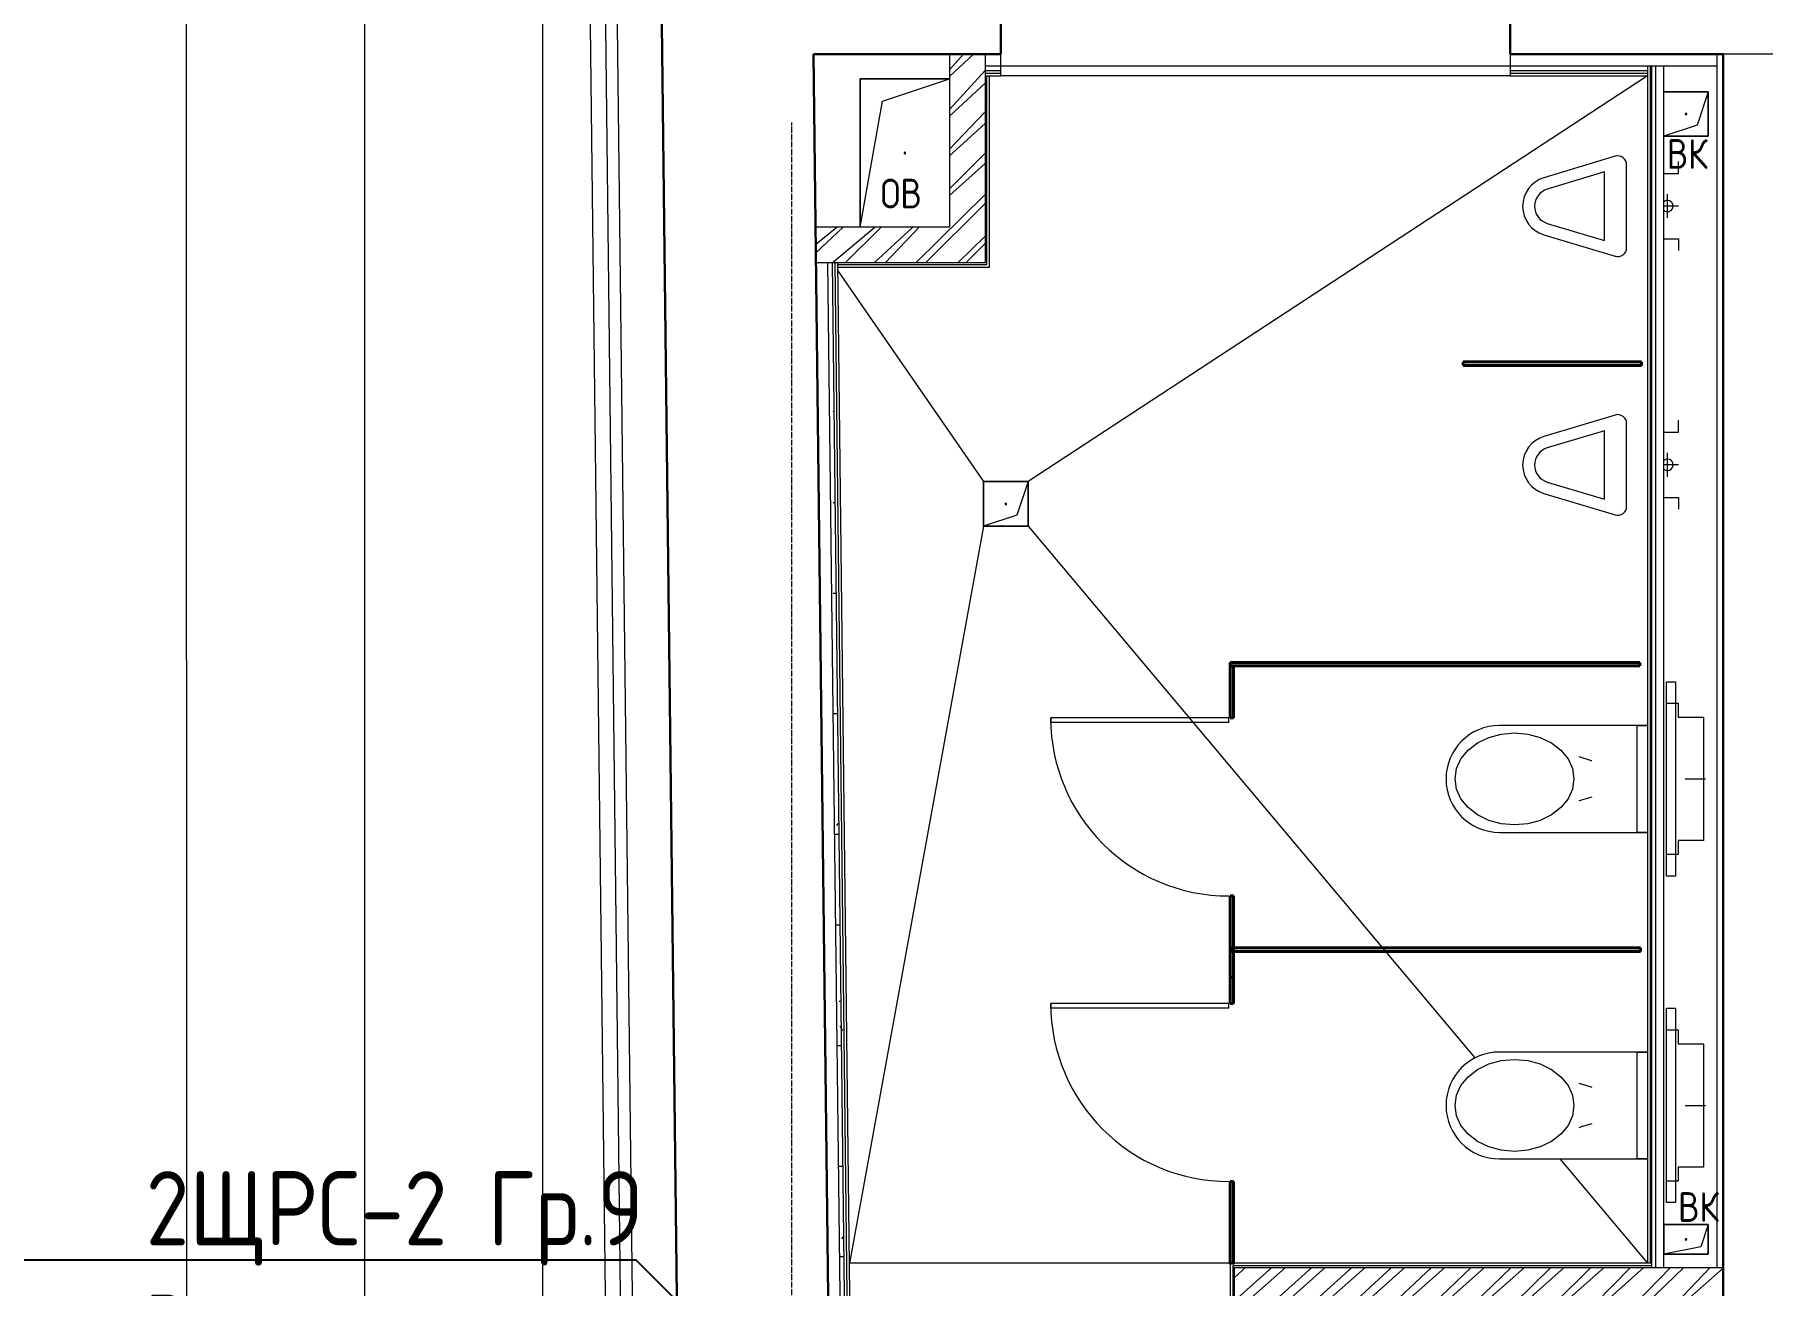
# Model space of a CAD drawing. Header units: millimetres. Extents: x -32 to 417638015, y -35 to 175284279.
# Drawn here: x 416921726 to 416927544, y 175247643 to 175251857 of the extents above; entities that cross this region are included whole.
import ezdxf
from ezdxf import colors
from ezdxf.entities.mleader import LeaderData, LeaderLine
from ezdxf.math import Vec2, Vec3

# ---------------------------------------------------------------- set-up
doc = ezdxf.new("R2010")
doc.units = ezdxf.units.MM
doc.linetypes.add('ADSK_Линия сетки', pattern=[25, 20, -2.5, 0, -2.5])
doc.layers.add('_ЭМ_Надписи', color=7, linetype='Continuous')
for name, color, linetype, lineweight in [('Аннотация', 7, 'Continuous', 18), ('Двери', 7, 'Continuous', 9), ('Двери открывание', 7, 'Continuous', 9), ('Крыша штриховка', 7, 'Continuous', 9), ('Обобщенные модели', 7, 'Continuous', 18), ('Оси', 253, 'Continuous', 9), ('Перекрытие', 7, 'Continuous', 18), ('Сантехника', 7, 'Continuous', 18), ('Стены внутренние', 7, 'Continuous', 18), ('Стены наружные', 7, 'Continuous', 18), ('Стены несущие', 7, 'Continuous', 30), ('Стены отделка', 7, 'Continuous', 30), ('Стены штриховка', 7, 'Continuous', 9), ('ШТРИХОВКА', 252, 'Continuous', 15)]:
    doc.layers.add(name, color=color, linetype=linetype, lineweight=lineweight)
doc.styles.add('GOST Common_5', font='GOST_Common.ttf', dxfattribs={"width": 0.9, "height": 200})
doc.styles.add('ЭОМ', font='isocpeur.ttf', dxfattribs={"width": 0.85, "height": 250})
pattern_1 = [(45, (686.3573730537319, 338.699590410115), (-67.35192090801866, 67.35192090801866), []), (45, (731.2586730537587, 338.699590410115), (-67.35192090801866, 67.35192090801866), [])]
pattern_2 = [(0, (686.3573730537319, 338.699590410115), (406.4, 101.6), [33.528, -271.272, 33.528, -271.272, -1625.6]), (0, (686.3573730537319, 338.699590410115), (406.4, 101.6), [-609.6, 33.528, -576.072, 33.528, -271.272, -711.2]), (0, (686.3573730537319, 338.699590410115), (406.4, 101.6), [-1524, 33.528, -169.672, 33.528, -474.472]), (120, (838.7573730537551, 389.4995904101152), (-291.1881810244989, 301.1527240979959), [33.52799999999997, -271.2719999999998, 33.52799999999997, -271.2719999999998, -1625.599999999999]), (120, (838.7573730537551, 389.4995904101152), (-291.1881810244989, 301.1527240979959), [-609.5999999999996, 33.52799999999997, -576.0719999999995, 33.52799999999997, -271.2719999999998, -711.1999999999996]), (120, (838.7573730537551, 389.4995904101152), (-291.1881810244989, 301.1527240979959), [-1523.999999999999, 33.52799999999997, -169.6719999999999, 33.52799999999997, -474.4719999999998]), (240, (889.5573730537435, 592.699590410115), (-115.2118189755009, -402.7527240979958), [33.528, -271.272, 33.528, -271.272, -1625.6]), (240, (889.5573730537435, 592.699590410115), (-115.2118189755009, -402.7527240979958), [-609.6, 33.528, -576.072, 33.528, -271.272, -711.2]), (240, (889.5573730537435, 592.699590410115), (-115.2118189755009, -402.7527240979958), [-1524, 33.528, -169.672, 33.528, -474.472])]

# ---------------------------------------------------------------- blocks, each defined once
blk = doc.blocks.new('План 2 этажа')
h = blk.add_hatch()
h.set_pattern_fill('ANSI32', color=8, scale=10)
h.set_pattern_definition(pattern_1)
h.paths.add_polyline_path([(39786.35737305379, 20430.01757361861), (39666.35737305379, 20430.01757361861), (39666.35737305379, 19847.02621814116), (39216.09785841958, 19847.02621814116), (39217.51155125053, 19727.02621814117), (39786.35737305379, 19727.02621814117)])
h = blk.add_hatch()
h.set_pattern_fill('ANSI32', color=8, scale=10)
h.set_pattern_definition(pattern_1)
h.paths.add_polyline_path([(42131.35737305385, 16222.28010467155), (42011.35737305379, 16222.28010467156), (42011.35737305379, 13773.87336023607), (42131.35737305385, 13773.87336023607)])
h.paths.add_polyline_path([(42271.35737305379, 16222.28010467155), (42271.35737305379, 16342.28010467157), (40626.35737305344, 16342.28010467157), (40626.35737305344, 16222.28010467162)])
h.paths.add_polyline_path([(40718.07012117148, 13283.69959040956), (40838.07012117153, 13283.69959040955), (40838.07012117153, 13653.87336023602), (42271.35737305379, 13653.87336023602), (42271.35737305379, 13773.87336023607), (40718.07012117148, 13773.87336023607)])
h.paths.add_polyline_path([(40838.07012117153, 13283.69959040955), (40718.07012117148, 13283.69959040955), (40718.07012117148, 12989.35605637158), (40838.07012117153, 12989.35605637157)])
at = {"layer": 'Крыша штриховка'}
h = blk.add_hatch(dxfattribs=at)
h.set_pattern_fill('FP_9', color=8, style=0, pattern_type=2)
h.set_pattern_definition([(270, (842.4123730537249, -16860.62240958988), (600, 3.673940397442059e-14), [])])
h.paths.add_polyline_path([(33323.74141419999, 13727.56721664619), (38561.40118747496, 13727.56721664619), (38561.40118747496, 13870.52345378857), (38536.45710307837, 13870.22959317787), (38450.57776135445, 21210.01757361862), (38450.57776135445, 21260.01757361865), (38561.40118747496, 21260.01757361865), (38561.40118747496, 21280.01757361874), (32084.06945066579, 21280.01757361874), (32132.05771873513, 21244.23041718635), (30695.26032159291, 19317.57779851179), (30795.99259297637, 19317.57779851179), (30775.17312824161, 19257.57779851176), (30650.5154397221, 19257.57779851176), (29869.54052628763, 18211.89248754696), (29870.68898579915, 18210.71753710327), (25704.64487799379, 13743.18219131012), (31635.99602022668, 13727.56721664619), (32964.78362577595, 13727.56721664619)])
h.paths.add_polyline_path([(11561.35737305373, 13740.41590899014), (11561.35737305373, 13740.52121366214), (11526.90253765561, 13740.50661536865)])
h.paths.add_polyline_path([(24101.35259341553, 13747.40304551386), (24081.95149433427, 13775.51460930358), (24089.82529589528, 13775.51460930358), (20054.74841904279, 18104.10539740284), (20056.47840156074, 18105.418891993), (20054.74841904279, 18104.41626330208), (19974.30713672895, 18230.27166646549), (19576.17915188265, 18230.27166646551), (19104.57185560354, 19591.0267576683), (18087.47824895289, 21182.33313963877), (18240.31163832342, 21280.01757361874), (11501.35737305379, 21280.01757361874), (11501.35737305379, 21221.22453347323), (11611.35737305379, 21221.22453347323), (11611.35737305379, 13801.2245334732), (11561.35737305379, 13801.2245334732), (11561.35737305379, 13780.41604760324), (23901.78231951559, 13747.92843756972)])
h.paths.add_polyline_path([(33423.96931647859, 13905.44827715147), (33421.46931647859, 13905.44827715147), (33420.91215508815, 13996.09896663118), (33403.90736204444, 13999.98019967676), (33385.21356566291, 14015.65609071476), (33375.77306504513, 14035.73118272199), (33376.46931647859, 14192.98216862268), (33379.48464731057, 14197.95965622224), (33383.16804628936, 14200.70759348193), (33394.3298871945, 14204.67011636771), (33409.36827938142, 14207.37405657918), (33426.46931647859, 14208.43301834129), (33451.46931647859, 14206.36299698904), (33464.77158981928, 14202.72078343252), (33472.38280845492, 14198.75878977624), (33474.765607793, 14196.98114279278), (33476.46931647859, 14192.98216862228), (33476.46931647859, 14033.81371124303), (33465.56089060195, 14013.16213150732), (33447.17518431653, 13999.5565600233), (33431.46931647859, 13994.83058080769), (33430.7994434975, 13905.44827715147), (33425.17522125307, 13905.44827715147)])
h.paths.add_polyline_path([(16661.35737305379, 13905.44827715147), (16656.35737305379, 13905.44827715147), (16655.80021166336, 13996.09896663129), (16638.79541861964, 13999.98019967687), (16620.10162223811, 14015.65609071486), (16610.66112162033, 14035.73118272208), (16611.35737305379, 14192.98216862257), (16614.37270388578, 14197.95965622235), (16618.05610286456, 14200.70759348203), (16629.21794376971, 14204.67011636782), (16644.25633595663, 14207.3740565793), (16661.35737305379, 14208.43301834139), (16686.35737305379, 14206.36299698914), (16699.65964639449, 14202.72078343262), (16707.27086503012, 14198.75878977635), (16709.6536643682, 14196.98114279288), (16711.35737305379, 14192.98216862278), (16711.35737305379, 14033.8137112431), (16700.44894717715, 14013.16213150743), (16682.06324089185, 13999.55656002341), (16666.35737305379, 13994.8305808078), (16665.6875000727, 13905.44827715147), (16662.65146827931, 13905.44827715147)])
at = {"layer": 'Стены внутренние', "lineweight": 9}
h = blk.add_hatch(dxfattribs=at)
h.set_pattern_fill('FP_6', color=8, style=0, pattern_type=2)
h.set_pattern_definition(pattern_2)
h.paths.add_polyline_path([(41554.5793587059, 20375.01757361859), (42023.85737305391, 20375.01757361866), (42023.85737305385, 20390.01757361865), (41554.5793587059, 20390.01757361865)])
h.paths.add_polyline_path([(39839.5793587059, 20375.01757361866), (39839.5793587059, 20390.01757361865), (39715.35737305385, 20390.01757361865), (39715.35737305385, 20375.01757361866)])
h = blk.add_hatch(dxfattribs=at)
h.set_pattern_fill('FP_6', color=8, style=0, pattern_type=2)
h.set_pattern_definition(pattern_2)
h.paths.add_polyline_path([(39336.45738357992, 13026.01833581656), (39351.45634278853, 13026.19503515912), (39340.62004270736, 13946.02428045258), (39325.6210834987, 13945.84758111002), (39332.79310155712, 13337.05750437975)])
h.paths.add_polyline_path([(39315.71414036048, 14786.78922740762), (39330.71309956908, 14786.96592675017), (39271.67914099095, 19798.00854820692), (39256.68018178229, 19797.83184886436), (39313.89913755993, 14940.85405061452)])
at = {"layer": 'Двери', "color": 8}
for p, q in [((40007.35737305418, 18178.28010467172), (40007.35737305418, 18194.28010467172)), ((40607.35737305418, 18194.28010467148), (40007.35737305418, 18194.28010467172)), ((40607.35737305418, 18178.28010467148), (40007.35737305418, 18178.28010467172)), ((40607.35737305418, 18178.28010467148), (40607.35737305418, 18194.28010467148)), ((40007.35737305372, 17216.28010467182), (40007.35737305372, 17232.28010467182)), ((40607.35737305372, 17232.28010467158), (40007.35737305372, 17232.28010467182)), ((40607.35737305372, 17216.28010467158), (40607.35737305372, 17232.28010467158)), ((40607.35737305372, 17216.28010467158), (40007.35737305372, 17216.28010467182))]:
    blk.add_line(p, q, dxfattribs=at)
at = {"layer": 'Двери открывание', "color": 8}
for centre in [(40607.35737305418, 18194.28010467148), (40607.35737305372, 17232.28010467158)]:
    blk.add_arc(centre, 599.9999999999995, 180, 270, dxfattribs=at)
at = {"layer": 'Обобщенные модели', "color": 8}
for p, q in [((39366.35737305379, 19847.02621814113), (39366.35737305379, 20347.02621814114)), ((39366.35737305379, 20347.02621814114), (39666.35737305379, 20347.02621814114)), ((39666.35737305379, 20347.02621814114), (39366.35737305379, 20347.02621814114)), ((39366.35737305379, 20347.02621814114), (39366.35737305379, 19847.02621814113)), ((39441.35737305378, 20272.02621814114), (39666.35737305379, 20347.02621814114)), ((42071.35737305379, 20303.59808788021), (42221.35737305379, 20303.59808788021)), ((42221.35737305379, 20303.59808788021), (42071.35737305379, 20303.59808788021)), ((42221.35737305379, 20303.59808788021), (42183.8573730538, 20191.0980878802)), ((42221.35737305379, 20303.59808788021), (42221.35737305379, 20153.5980878802)), ((42221.35737305379, 20153.5980878802), (42221.35737305379, 20303.59808788021)), ((39366.35737305379, 19847.02621814113), (39441.35737305378, 20272.02621814114)), ((42183.8573730538, 20191.0980878802), (42071.35737305379, 20153.5980878802)), ((42221.35737305379, 20153.5980878802), (42071.35737305379, 20153.5980878802)), ((42071.35737305379, 20153.5980878802), (42221.35737305379, 20153.5980878802)), ((39781.35737305379, 18840.01757361861), (39781.35737305379, 18990.01757361862)), ((39781.35737305379, 18990.01757361862), (39931.35737305379, 18990.01757361862)), ((39931.35737305379, 18990.01757361862), (39781.35737305379, 18990.01757361862)), ((39781.35737305379, 18990.01757361862), (39781.35737305379, 18840.01757361861)), ((39931.35737305379, 18990.01757361862), (39893.8573730538, 18877.51757361861)), ((39931.35737305379, 18990.01757361862), (39931.35737305379, 18840.01757361861)), ((39931.35737305379, 18840.01757361861), (39931.35737305379, 18990.01757361862)), ((39893.8573730538, 18877.51757361861), (39781.35737305379, 18840.01757361861)), ((39931.35737305379, 18840.01757361861), (39781.35737305379, 18840.01757361861)), ((39781.35737305379, 18840.01757361861), (39931.35737305379, 18840.01757361861)), ((42071.35737305379, 16387.28010467159), (42071.35737305379, 16487.2801046716)), ((42071.35737305379, 16487.2801046716), (42221.35737305379, 16487.2801046716)), ((42221.35737305379, 16487.2801046716), (42071.35737305379, 16487.2801046716)), ((42071.35737305379, 16487.2801046716), (42071.35737305379, 16387.28010467159)), ((42221.35737305379, 16487.2801046716), (42196.3573730538, 16412.2801046716)), ((42221.35737305379, 16487.2801046716), (42221.35737305379, 16387.28010467159)), ((42221.35737305379, 16387.28010467159), (42221.35737305379, 16487.2801046716)), ((42196.3573730538, 16412.2801046716), (42071.35737305379, 16387.28010467159)), ((42221.35737305379, 16387.28010467159), (42071.35737305379, 16387.28010467159)), ((42071.35737305379, 16387.28010467159), (42221.35737305379, 16387.28010467159))]:
    blk.add_line(p, q, dxfattribs=at)
at = {"layer": 'Обобщенные модели', "color": 8, "lineweight": 40}
for p, q in [((41996.35737305379, 19393.28010467168), (41396.35737305379, 19393.28010467168)), ((41396.35737305379, 19393.28010467168), (41396.35737305379, 19381.28010467169)), ((41396.35737305379, 19381.28010467169), (41996.35737305379, 19381.28010467168)), ((41996.35737305379, 19381.28010467168), (41996.35737305379, 19393.28010467168)), ((41991.35737305426, 18381.28010467175), (40611.35737305426, 18381.28010467175)), ((40611.35737305426, 18381.28010467175), (40611.35737305426, 18369.28010467175)), ((40611.35737305426, 18369.28010467147), (40611.35737305418, 18194.28010467146)), ((40623.35737305426, 18369.28010467147), (40611.35737305426, 18369.28010467147)), ((40611.35737305426, 18369.28010467175), (41991.35737305426, 18369.28010467175)), ((40623.35737305418, 18194.28010467146), (40623.35737305426, 18369.28010467147)), ((41991.35737305426, 18369.28010467175), (41991.35737305426, 18381.28010467175)), ((40611.35737305418, 18194.28010467146), (40623.35737305418, 18194.28010467146)), ((40623.35737305395, 17594.28010467146), (40611.35737305395, 17594.28010467146)), ((40611.35737305379, 17407.28010467157), (40611.35737305372, 17232.28010467156)), ((40623.35737305379, 17407.28010467157), (40611.35737305379, 17407.28010467157)), ((41993.35737305385, 17419.28010467175), (40613.35737305385, 17419.28010467175)), ((40613.35737305385, 17419.28010467175), (40613.35737305385, 17407.28010467176)), ((40613.35737305385, 17407.28010467176), (41993.35737305385, 17407.28010467176)), ((40623.35737305372, 17232.28010467156), (40623.35737305379, 17407.28010467157)), ((41993.35737305385, 17407.28010467176), (41993.35737305385, 17419.28010467175)), ((40611.35737305372, 17232.28010467156), (40623.35737305372, 17232.28010467156)), ((40623.35737305348, 16632.28010467156), (40611.35737305348, 16632.28010467156))]:
    blk.add_line(p, q, dxfattribs=at)
for points in [[(40611.35737305395, 17594.28010467146), (40611.35737305388, 17319.28010467148), (40623.35737305388, 17319.28010467148), (40623.35737305395, 17594.28010467146)], [(40611.35737305348, 16632.28010467156), (40611.35737305341, 16357.28010467158), (40623.35737305341, 16357.28010467157), (40623.35737305348, 16632.28010467156)]]:
    blk.add_lwpolyline(points, dxfattribs=at)
at = {"layer": 'Обобщенные модели', "color": 8}
for centre, radius, start, end in [((42146.35737305379, 20228.5980878802), 2.500000000000002, 0, 180), ((42146.35737305379, 20228.5980878802), 2.499999999999998, 119.9999999999582, 180), ((42146.35737305379, 20228.5980878802), 2.500000000000002, 180, 0), ((42146.35737305379, 20228.5980878802), 2.499999999999999, 240.0000000000418, 345.0000000000325), ((42146.35737305379, 20228.5980878802), 2.500000000000002, 14.99999999996748, 90), ((39516.35737305379, 20097.02621814114), 2.500000000000002, 0, 180), ((39516.35737305379, 20097.02621814114), 2.500000000000002, 180, 0), ((39516.35737305379, 20097.02621814114), 2.499999999999999, 60.0000000000418, 165.0000000000325), ((39516.35737305379, 20097.02621814114), 2.500000000000002, 194.9999999999675, 270), ((39516.35737305379, 20097.02621814114), 2.499999999999998, 299.9999999999582, 0), ((39856.35737305379, 18915.01757361861), 2.500000000000002, 0, 180), ((39856.35737305379, 18915.01757361861), 2.499999999999998, 119.9999999999582, 180), ((39856.35737305379, 18915.01757361861), 2.500000000000002, 180, 0), ((39856.35737305379, 18915.01757361861), 2.499999999999999, 240.0000000000418, 345.0000000000325), ((39856.35737305379, 18915.01757361861), 2.500000000000002, 14.99999999996748, 90), ((42146.35737305379, 16437.2801046716), 2.500000000000002, 0, 180), ((42146.35737305379, 16437.2801046716), 2.499999999999998, 119.9999999999582, 180), ((42146.35737305379, 16437.2801046716), 2.500000000000002, 180, 0), ((42146.35737305379, 16437.2801046716), 2.499999999999999, 240.0000000000418, 345.0000000000325), ((42146.35737305379, 16437.2801046716), 2.500000000000002, 14.99999999996748, 90)]:
    blk.add_arc(centre, radius, start, end, dxfattribs=at)
at = {"layer": 'Оси', "color": 8, "linetype": 'ADSK_Линия сетки'}
blk.add_line((39135.92272609216, -5034.859742482994), (39135.92272609222, 20199.51394995968), dxfattribs=at)
at = {"layer": 'Перекрытие', "color": 8}
for p, q in [((42016.35737305385, 20357.01757361861), (39931.35737305379, 18990.01757361861)), ((39290.83197328454, 19700.25747536792), (39781.35737305379, 18990.01757361861)), ((39781.35737305379, 18840.01757361861), (39330.21483280853, 16357.28010467158)), ((39931.35737305379, 18840.01757361861), (41435.73860428791, 17048.65850869508)), ((41721.23578946356, 16708.69948763292), (42016.35737305379, 16357.28010467155)), ((40631.35737305344, 16357.28010467158), (39329.27237092127, 16357.28010467158))]:
    blk.add_line(p, q, dxfattribs=at)
at = {"layer": 'Сантехника', "color": 8}
for p, q in [((41907.67971377615, 20086.01358380526), (41667.4341136683, 20013.42492070648)), ((41871.35658854305, 20033.25284035804), (41679.00330789503, 19975.13453359765)), ((41871.35654949949, 19802.14617088355), (41871.35658854305, 20033.25284035804)), ((41946.35654547525, 19778.32589948486), (41946.35659260491, 20057.29574255446)), ((42071.35737305367, 20028.29550620428), (42121.35664881054, 20028.29549775732)), ((42121.35664881054, 20028.29549775732), (42121.35665556824, 20068.29571739467)), ((42083.85702135111, 19878.2956139119), (42083.8570213511, 19958.2956139119)), ((42121.35737305367, 19918.29568290077), (42071.35737305366, 19918.29568290076)), ((41679.17331165754, 19860.212102782), (41871.35654949949, 19802.14617088355)), ((41667.65370273685, 19821.90673404872), (41907.58614604809, 19749.41393462468)), ((42071.35737305367, 19808.29550620522), (42121.3572559134, 19808.29549775815)), ((42121.3572559134, 19808.29549775815), (42121.35724915576, 19768.29571739584)), ((41907.67971377627, 19214.51358380508), (41667.43411366842, 19141.9249207063)), ((41871.35658854317, 19161.75284035786), (41679.00330789515, 19103.63453359747)), ((41871.35654949961, 18930.64617088337), (41871.35658854317, 19161.75284035786)), ((41946.35654547537, 18906.82589948468), (41946.35659260502, 19185.79574255427)), ((42071.35737305378, 19156.7955062041), (42121.35664881065, 19156.79549775714)), ((42121.35664881065, 19156.79549775714), (42121.35665556836, 19196.79571739449)), ((42083.85702135123, 19006.79561391172), (42083.85702135121, 19086.79561391172)), ((42121.35737305379, 19046.79568290059), (42071.35737305378, 19046.79568290058)), ((41679.17331165766, 18988.71210278182), (41871.35654949961, 18930.64617088337)), ((41667.65370273696, 18950.40673404854), (41907.5861460482, 18877.9139346245)), ((42071.35737305378, 18936.79550620504), (42121.35725591351, 18936.79549775797)), ((42121.35725591351, 18936.79549775797), (42121.35724915588, 18896.79571739566)), ((42080.35737305383, 17661.19959041009), (42080.35737305383, 18316.19959041011)), ((42080.35737305383, 18316.19959041011), (42111.35737305385, 18316.19959041011)), ((42111.35737305385, 18316.19959041011), (42111.35737305384, 17661.19959041009)), ((42080.35737305383, 18243.69959030561), (42120.35737305383, 18243.69959030561)), ((42080.35737305383, 17733.69959041009), (42080.35737305383, 18243.69959030561)), ((42120.35737305383, 18243.69959030561), (42120.35737305383, 18196.69959030561)), ((42016.35737305384, 18168.69969318726), (41518.28060266698, 18168.69969318726)), ((41981.35737305384, 17808.69948752844), (41981.35737305384, 18168.69969329174)), ((41981.35737305384, 18168.69969329174), (42016.35737305384, 18168.69969329174)), ((42120.35737305383, 18196.69959030561), (42205.35737305385, 18196.69959030561)), ((42205.35737305385, 18196.69959030561), (42205.35737305384, 17780.69959041008)), ((42143.65737305386, 17988.69959041009), (42211.65737305386, 17988.69959041008)), ((41518.28060266698, 17808.69948763292), (42016.35737305383, 17808.69948763292)), ((42016.35737305383, 17808.69948752844), (41981.35737305384, 17808.69948752844)), ((42120.35737305383, 17780.69959041008), (42120.35737305383, 17733.69959041009)), ((42205.35737305384, 17780.69959041008), (42120.35737305383, 17780.69959041008)), ((42120.35737305383, 17733.69959041009), (42080.35737305383, 17733.69959041009)), ((42111.35737305384, 17661.19959041009), (42080.35737305383, 17661.19959041009)), ((42080.35737305377, 16561.19959041009), (42080.35737305378, 17216.19959041011)), ((42080.35737305378, 17216.19959041011), (42111.35737305379, 17216.19959041011)), ((42111.35737305379, 17216.19959041011), (42111.35737305378, 16561.19959041009)), ((42080.35737305378, 17143.69959030561), (42120.35737305378, 17143.69959030561)), ((42080.35737305377, 16633.69959041009), (42080.35737305378, 17143.69959030561)), ((42120.35737305378, 17143.69959030561), (42120.35737305378, 17096.69959030561)), ((42016.35737305378, 17068.69969318726), (41518.28060266692, 17068.69969318726)), ((41981.35737305378, 16708.69948752844), (41981.35737305378, 17068.69969329174)), ((41981.35737305378, 17068.69969329174), (42016.35737305378, 17068.69969329174)), ((42120.35737305378, 17096.69959030561), (42205.35737305379, 17096.69959030561)), ((42205.35737305379, 17096.69959030561), (42205.35737305378, 16680.69959041008)), ((42143.6573730538, 16888.69959041009), (42211.6573730538, 16888.69959041008)), ((41518.28060266692, 16708.69948763292), (42016.35737305378, 16708.69948763292)), ((42016.35737305378, 16708.69948752844), (41981.35737305378, 16708.69948752844)), ((42120.35737305377, 16680.69959041008), (42120.35737305377, 16633.69959041009)), ((42205.35737305378, 16680.69959041008), (42120.35737305377, 16680.69959041008)), ((42120.35737305377, 16633.69959041009), (42080.35737305377, 16633.69959041009)), ((42111.35737305378, 16561.19959041009), (42080.35737305377, 16561.19959041009))]:
    blk.add_line(p, q, dxfattribs=at)
at = {"layer": 'Сантехника', "color": 8, "flags": 128}
for points in [[(41368.85737305384, 17988.69959041009), (41373.87179061748, 18023.19033517332), (41388.66359947336, 18055.95156997331), (41412.49107656023, 18085.3405096982), (41444.15941268209, 18109.88347019264), (41482.08062523033, 18128.34976493497), (41524.35318626258, 18139.81341679827), (41568.85737305384, 18143.69959041009), (41613.36155984511, 18139.81341679827), (41655.63412087735, 18128.34976493496), (41693.55533342559, 18109.88347019264), (41725.22366954745, 18085.34050969819), (41749.05114663432, 18055.95156997331), (41763.8429554902, 18023.19033517332), (41768.85737305384, 17988.69959041009)], [(41785.08493136857, 18063.69518588775), (41826.48545529964, 18050.97505163866), (41829.1339047219, 18050.43899234852)], [(41768.85737305384, 17988.69959041009), (41763.8429554902, 17954.20884564686), (41749.05114663432, 17921.44761084687), (41725.22366954744, 17892.05867112199), (41693.55533342559, 17867.51571062754), (41655.63412087735, 17849.04941588522), (41613.3615598451, 17837.58576402191), (41568.85737305384, 17833.69959041009), (41524.35318626258, 17837.58576402191), (41482.08062523033, 17849.04941588522), (41444.15941268209, 17867.51571062755), (41412.49107656023, 17892.05867112199), (41388.66359947336, 17921.44761084687), (41373.87179061747, 17954.20884564686), (41368.85737305384, 17988.69959041009)], [(41829.1339047219, 17926.9601884717), (41793.714671054, 17917.03889523472), (41785.08493136857, 17913.70399493246)], [(41368.85737305378, 16888.69959041009), (41373.87179061742, 16923.19033517332), (41388.6635994733, 16955.95156997331), (41412.49107656017, 16985.3405096982), (41444.15941268203, 17009.88347019264), (41482.08062523027, 17028.34976493497), (41524.35318626252, 17039.81341679827), (41568.85737305378, 17043.69959041009), (41613.36155984505, 17039.81341679827), (41655.63412087729, 17028.34976493496), (41693.55533342553, 17009.88347019264), (41725.22366954739, 16985.34050969819), (41749.05114663427, 16955.95156997331), (41763.84295549014, 16923.19033517332), (41768.85737305378, 16888.69959041009)], [(41785.08493136851, 16963.69518588775), (41826.48545529958, 16950.97505163866), (41829.13390472184, 16950.43899234852)], [(41768.85737305378, 16888.69959041009), (41763.84295549014, 16854.20884564686), (41749.05114663427, 16821.44761084687), (41725.22366954738, 16792.05867112199), (41693.55533342553, 16767.51571062754), (41655.63412087729, 16749.04941588522), (41613.36155984504, 16737.58576402191), (41568.85737305378, 16733.69959041009), (41524.35318626252, 16737.58576402191), (41482.08062523027, 16749.04941588522), (41444.15941268203, 16767.51571062755), (41412.49107656017, 16792.05867112199), (41388.6635994733, 16821.44761084687), (41373.87179061741, 16854.20884564686), (41368.85737305378, 16888.69959041009)], [(41829.13390472184, 16826.9601884717), (41793.71467105394, 16817.03889523472), (41785.08493136851, 16813.70399493246)]]:
    blk.add_lwpolyline(points, dxfattribs=at)
at = {"layer": 'Сантехника', "color": 8}
for centre, radius, start, end in [((41916.35659260516, 20057.29574762271), 30.00000000000372, 359.9999903204247, 106.8117981109334), ((41696.35697783025, 19917.69880052039), 99.99998999999904, 106.8117623838372, 253.319604015865), ((41696.35697783025, 19917.69880052039), 59.99998999999904, 106.8117623838372, 253.3577783655846), ((42083.85695236215, 19918.29561391181), 18.9294432095237, 359.9999903204247, 136.0440995619027), ((42083.85695236215, 19918.29561391181), 18.92944320952371, 223.9558971069709, 359.9999903204247), ((41916.3573630537, 19778.10306762379), 30.00000999999866, 252.9998743004406, 0.4255812774157937), ((41916.35659260528, 19185.79574762252), 30.00000000000372, 359.9999903204247, 106.8117981109334), ((41696.35697783036, 19046.1988005202), 99.99998999999904, 106.8117623838372, 253.319604015865), ((41696.35697783036, 19046.1988005202), 59.99998999999904, 106.8117623838372, 253.3577783655846), ((42083.85695236226, 19046.79561391162), 18.9294432095237, 359.9999903204247, 136.0440995619027), ((42083.85695236226, 19046.79561391162), 18.92944320952371, 223.9558971069709, 359.9999903204247), ((41916.35736305382, 18906.60306762361), 30.00000999999866, 252.9998743004406, 0.4255812774157937), ((41518.28060266698, 17988.69959046233), 180.0001028294099, 90, 270), ((41518.28060266692, 16888.69959046233), 180.0001028294099, 90, 270)]:
    blk.add_arc(centre, radius, start, end, dxfattribs=at)
at = {"layer": 'Стены внутренние', "color": 8}
for p, q in [((41554.57935870584, 20390.01757361862), (39839.57935870584, 20390.01757361862)), ((41554.57935870584, 20357.01757361861), (39839.57935870584, 20357.01757361862))]:
    blk.add_line(p, q, dxfattribs=at)
at = {"layer": 'Стены наружные', "color": 8}
blk.add_line((38536.45710307831, 13870.22959317785), (38450.57776135439, 21160.01757361862), dxfattribs=at)
at = {"layer": 'Стены несущие', "color": 8}
for p, q in [((38692.59714668232, 20990.01757361862), (38766.2352809133, 14739.31309634425)), ((39839.57935870584, 20430.01757361861), (39839.57935870584, 20810.01757361864)), ((41554.57935870584, 20810.01757361863), (41554.57935870584, 20430.01757361861)), ((39839.57935870584, 20430.01757361861), (39209.22976925515, 20430.01757361861)), ((39209.22976925521, 20430.01757361861), (39275.72869576019, 14785.31809854693)), ((41554.57935870584, 20430.01757361861), (42271.35737305385, 20430.01757361861)), ((42271.35737305385, 20430.01757361861), (42271.35737305379, 13977.65985037413))]:
    blk.add_line(p, q, dxfattribs=at)
at = {"layer": 'Стены отделка', "color": 8, "lineweight": 9}
for p, q in [((38500.58123089967, 21160.01757361862), (38576.24846427049, 14737.07490467216)), ((38766.23528091318, 14739.31309634425), (38692.59714668221, 20990.01757361862)), ((39666.35737305379, 20430.01757361861), (39666.35737305379, 19847.02621814116)), ((39839.57935870584, 20357.01757361861), (39839.57935870584, 20430.01757361861)), ((41554.57935870584, 20430.01757361861), (41554.57935870584, 20357.01757361861)), ((42251.35737305379, 16342.28010467157), (42251.35737305385, 20430.01757361861)), ((39839.57935870584, 20390.01757361862), (39786.35737305379, 20390.01757361862)), ((42251.35737305385, 20390.01757361862), (41554.57935870584, 20390.01757361862)), ((42016.35737305385, 20390.01757361862), (42016.35737305379, 16357.28010467155)), ((42031.35737305379, 16342.28010467157), (42031.35737305379, 20390.01757361862)), ((42071.35737305379, 16342.28010467157), (42071.35737305379, 20390.01757361862)), ((39786.35737305379, 20357.01757361864), (39839.57935870584, 20357.01757361861)), ((41554.57935870584, 20357.01757361861), (42016.35737305385, 20357.01757361861)), ((39666.35737305379, 19847.02621814116), (39256.10063405579, 19847.02621814116)), ((39348.72363057558, 14786.17803534726), (39290.5166167866, 19727.02621814117)), ((40611.35737305344, 16357.28010467158), (40611.35737305344, 16207.28010467159)), ((42031.35737305379, 16357.28010467155), (40623.35737305344, 16357.28010467155)), ((40626.35737305344, 16342.28010467157), (42271.35737305379, 16342.28010467157)), ((40626.35737305344, 16222.28010467164), (40626.35737305344, 16342.2801046716))]:
    blk.add_line(p, q, dxfattribs=at)
for points in [[(39786.35737305379, 20430.01757361861), (39786.35737305379, 19727.02621814117), (39217.51155125053, 19727.02621814117)], [(39290.69332839048, 19712.02621814112), (39801.35737305379, 19712.02621814112), (39801.35737305379, 20357.01757361861)]]:
    blk.add_lwpolyline(points, dxfattribs=at)
at = {"layer": 'Стены штриховка', "color": 8}
for p, q in [((38542.58673804638, 20990.01757361862), (38616.23390887066, 14738.54603353284)), ((42651.35737305379, 20430.01757361861), (42271.35737305385, 20430.01757361861)), ((39786.35737305379, 20375.01757361864), (39839.57935870584, 20375.01757361864)), ((39786.35737305379, 20366.01757361862), (39839.57935870584, 20366.01757361862)), ((41554.57935870584, 20375.01757361857), (42016.35737305385, 20375.01757361864)), ((41554.57935870584, 20366.01757361862), (42016.35737305385, 20366.01757361862)), ((42025.35737305379, 20390.01757361862), (42025.35737305379, 16357.28010467155)), ((42044.35737305379, 16342.28010467157), (42044.35737305379, 20390.01757361862)), ((39256.10063405579, 19847.02621814116), (39216.09785841958, 19847.02621814109)), ((39315.71414036036, 14786.7892274076), (39257.51432688674, 19727.02621814117)), ((39330.72487952519, 14785.96599613618), (39272.51536775037, 19727.02621814117)), ((39339.72425505042, 14786.07201574172), (39281.51599226845, 19727.02621814117)), ((42031.35737305379, 16348.28010467153), (40620.35737305344, 16348.28010467153)), ((40620.35737305344, 16348.28010467156), (40620.35737305344, 16216.28010467161))]:
    blk.add_line(p, q, dxfattribs=at)
blk.add_lwpolyline([(39290.58730142814, 19721.02621814114), (39792.35737305379, 19721.02621814114), (39792.35737305385, 20357.01757361861)], dxfattribs=at)
at = {"layer": 'Аннотация', "color": 8, "char_height": 100, "width": 156.348, "attachment_point": 1, "line_spacing_factor": 1.022765581104984, "style": 'GOST Common_5'}
for s, insert in [('\\pxt3.6,7.2,10.8,14.4,18,21.6,25.2,28.8,32.4,36,39.6,43.2,46.8,50.4,54,57.6,61.2,64.8,68.4,72,75.6,79.2,82.8,86.4,90,93.6,97.2,100.8,104.4,108,111.6,115.2;{ВК}', (42081.52216888656, 20143.87639466683)), ('\\pxt3.6,7.2,10.8,14.4,18,21.6,25.2,28.8,32.4,36,39.6,43.2,46.8,50.4,54,57.6,61.2,64.8,68.4,72,75.6,79.2,82.8,86.4,90,93.6,97.2,100.8,104.4,108,111.6,115.2;{ОВ}', (39434.11980921804, 20010.5639893213)), ('\\pxt3.6,7.2,10.8,14.4,18,21.6,25.2,28.8,32.4,36,39.6,43.2,46.8,50.4,54,57.6,61.2,64.8,68.4,72,75.6,79.2,82.8,86.4,90,93.6,97.2,100.8,104.4,108,111.6,115.2;{ВК}', (42119.4885184461, 16596.57196137802))]:
    blk.add_mtext(s, dxfattribs=dict(at, insert=insert))

msp = doc.modelspace()

# ---------------------------------------------------------------- block references
at = {"layer": 'ШТРИХОВКА'}
msp.add_blockref('План 2 этажа', (416885140.0062945, 175231360.8653707), dxfattribs=at)

# ---------------------------------------------------------------- next in the draw order: leaders
at = {"layer": '_ЭМ_Надписи', "color": 7, "ltscale": 5}
ml = msp.add_multileader_mtext('Standard', dxfattribs=at)
ml.set_content('{\\fGOST Common|b0|i0|c204|p34;\\W0.9;\\C256;2ЩРС-2\\fISOCPEUR|b0|i0|c204|p34;\\W0.85; Гр.9 Эл.суш.\\P\\fGOST Common|b0|i0|c0|p34;\\W0.9;h=\\fGOST Common|b0|i0|c204|p34;0\\fGOST Common|b0|i0|c0|p34;.\\fGOST Common|b0|i0|c204|p34;9м \\fGOST Common|b0|i0|c0|p34;L=1\\fGOST Common|b0|i0|c204|p34;м}', color=1, style='ЭОМ')
ml.set_leader_properties()
ml.build(insert=Vec2(0, 0))
ml.multileader.update_dxf_attribs({"text_left_attachment_type": 6, "text_right_attachment_type": 6, "dogleg_length": 0, "arrow_head_size": 200})
ctx = ml.context
ctx.base_point, ctx.char_height, ctx.arrow_head_size, ctx.landing_gap_size, ctx.plane_origin = Vec3(416922100.7333246, 175247728.2099462), 250, 200, 0, Vec3(416901427.2806903, 175260944.6829844)
ctx.left_attachment, ctx.right_attachment = 6, 6
notes = []
notes.append((ctx, [(1, (1, 1, 0), (416923751.9833246, 175247728.2099462), (-1, 0), 0, [(0, [(416926312.9927413, 175245165.7537617)], 0, [])])]))
ctx.mtext.insert, ctx.mtext.width, ctx.mtext.defined_height, ctx.mtext.flow_direction = Vec3(416922100.7333246, 175248028.2099462), 2073.809115969734, 545.6159617257083, 5
for ctx, leaders in notes:
    for number, flags, end, landing, length, lines in leaders:
        leader = LeaderData()
        leader.index, (leader.has_last_leader_line, leader.has_dogleg_vector, leader.attachment_direction) = number, flags
        leader.last_leader_point, leader.dogleg_vector, leader.dogleg_length = Vec3(end), Vec3(landing), length
        for number, points, colour, breaks in lines:
            line = LeaderLine()
            line.index, line.vertices, line.color, line.breaks = number, Vec3.list(points), colors.encode_raw_color(colour), breaks
            leader.lines.append(line)
        ctx.leaders.append(leader)

doc.saveas('drawing.dxf')
